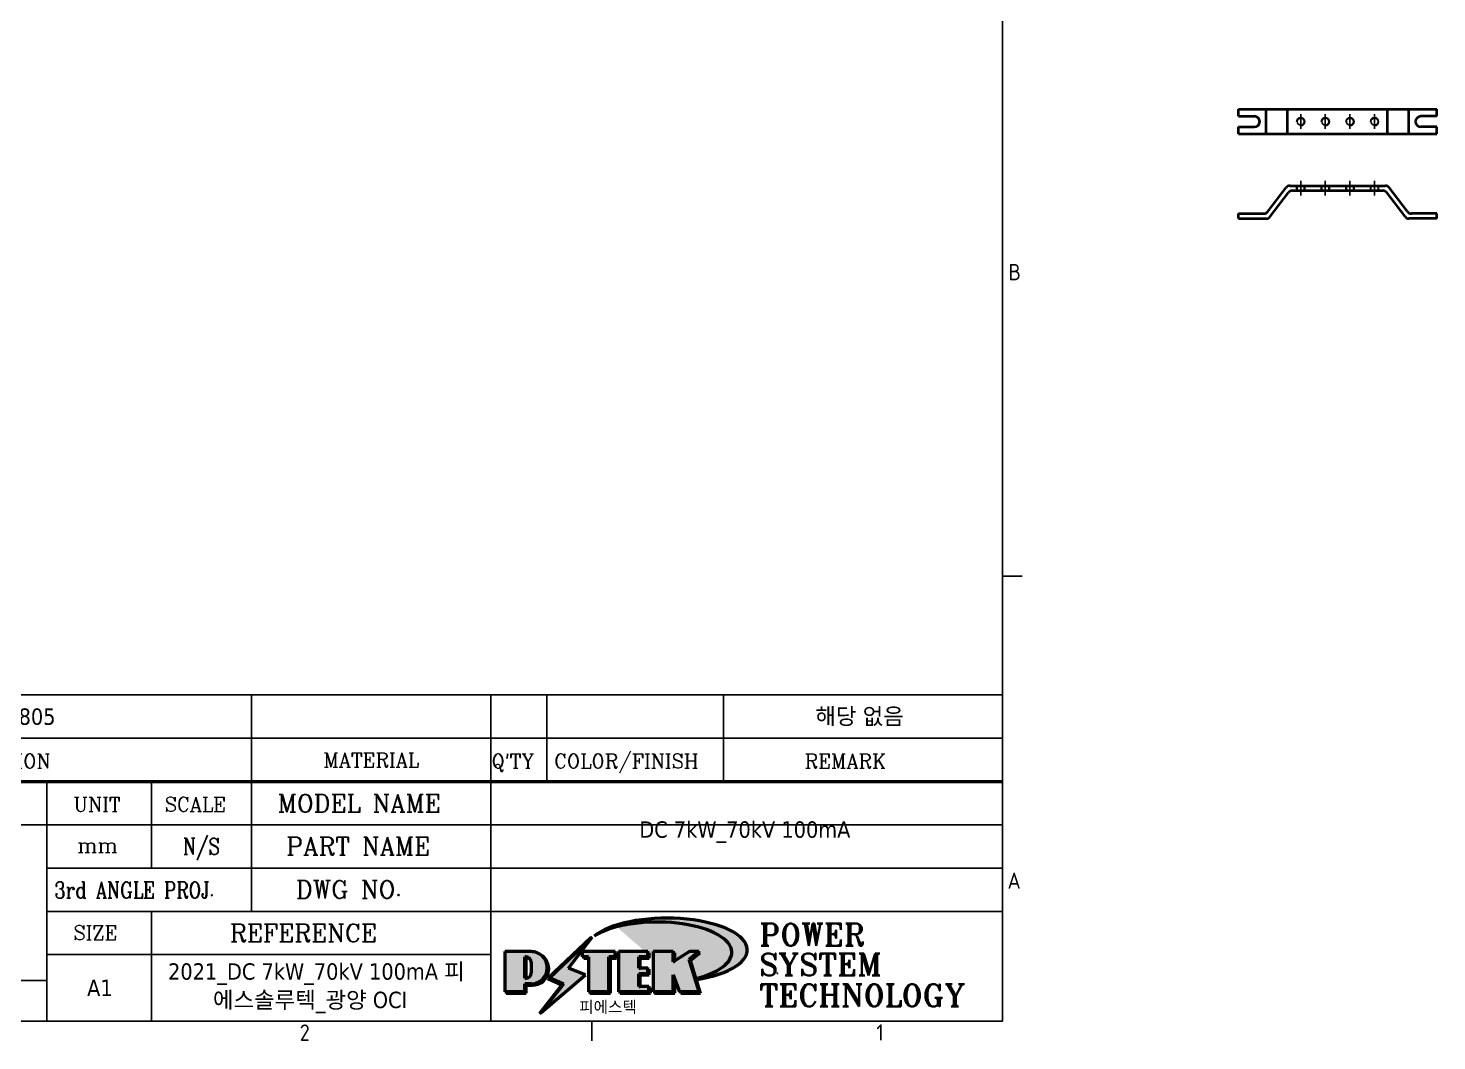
# Model space of a CAD drawing. Header units: millimetres. Extents: x 9486 to 14955, y -8999 to 1872.
# Drawn here: x 12997 to 13856, y -8911 to -8294 of the extents above; entities that cross this region are included whole.
import ezdxf
from ezdxf.enums import TextEntityAlignment as Align

# ---------------------------------------------------------------- set-up
doc = ezdxf.new("R2010")
doc.units = ezdxf.units.MM
for name, color, linetype, lineweight in [('가시적인 것(ISO)', 3, 'Continuous', 40), ('경계(ISO)', 7, 'Continuous', 25), ('제목(ISO)', 5, 'Continuous', 50), ('해치(ISO)', 7, 'Continuous', 18)]:
    doc.layers.add(name, color=color, linetype=linetype, lineweight=lineweight)
doc.styles.add('HAN_370', font='', dxfattribs={"width": 2})
doc.styles.add('RC_284', font='ROMANC.shx')
doc.styles.add('RC_292', font='ROMANC.shx')
doc.styles.add('ROMANT_294', font='romant.shx')
doc.styles.add('문자 텍스트_PSTEK_POSCO', font='isocp.shx')
doc.styles.add('텍스트 스타일198', font='tahoma.ttf')
doc.styles.add('텍스트 스타일333', font='ROMANC.shx', dxfattribs={"width": 0.800000011920929})
doc.styles.get('HAN_370').set_extended_font_data('GulimChe')

# ---------------------------------------------------------------- blocks, each defined once
blk = doc.blocks.new('경계 Default Border')
at = {"layer": '경계(ISO)'}
for p, q in [((820.9999847412109, 74.25000190734863), (823.3999633789062, 74.25000190734863)), ((770.9166717529297, 20), (770.9166717529297, 17.59999990463257))]:
    blk.add_line(p, q, dxfattribs=at)
at = {"layer": '경계(ISO)', "flags": 128}
blk.add_lwpolyline([(20, 20), (20, 574.0000152587891), (820.9999847412109, 574.0000152587891), (820.9999847412109, 20), (20, 20)], dxfattribs=at)
at = {"layer": '경계(ISO)', "color": 2, "char_height": 2.000000029802322, "attachment_point": 7, "style": '문자 텍스트_PSTEK_POSCO'}
for s, insert in [('B', (821.718846771929, 110.3559296629392)), ('A', (821.6096005397008, 36.12023240455892)), ('2', (735.293492964537, 17.580929648038)), ('1', (805.6157107556489, 17.59999997019768))]:
    blk.add_mtext(s, dxfattribs=dict(at, insert=insert))
blk = doc.blocks.new('제목 블록 PSTEK')
for color, points in [(252, [(317.2195697678507, 17.0593801673321), (322.0326348870767, 21.62682475217465), (322.2781991042243, 21.94392121864296), (317.0471853425802, 16.97985676345368), (318.7512090904202, 16.1899260703855), (316.0018030350395, 12.71868385740789), (316.3356552234328, 13.00206718743325), (318.9235935156908, 16.2694494742633)]), (5, [(321.6183518841322, 17.4193704504104), (319.5281351041078, 18.24969419629727), (322.4505835294948, 22.02344462252142), (317.2195697678507, 17.0593801673321), (318.9235935156908, 16.2694494742633), (316.1741874603099, 12.79820726128571)]), (1, [(324.4839107253602, 19.60711530335299), (325.2419748254881, 19.60711530335299), (325.2419748254881, 20.25857663940324), (321.2266040451076, 20.25857663940324), (321.2266040451076, 19.60711530335299), (321.9846681452406, 19.60711530335299), (321.9846681452406, 15.3430047401139), (324.4839107253602, 15.3430047401139)]), (252, [(321.9846681452406, 19.60711530335299), (321.4042753185749, 19.60711530335299), (321.4042753185749, 19.45905590879572), (321.9846681452406, 19.45905590879572)]), (252, [(324.6615819988275, 19.45905590879572), (325.4196460989604, 19.45905590879572), (325.4196460989604, 20.11051724484596), (325.2419748254881, 20.11051724484596), (325.2419748254881, 19.60711530335299), (324.4839107253602, 19.60711530335299), (324.4839107253602, 15.3430047401139), (322.1623394187076, 15.3430047401139), (322.1623394187076, 15.19494534555726), (324.6615819988275, 15.19494534555726)]), (1, [(329.2277337269622, 20.25857663940324), (325.65654113025, 20.25857663940324), (325.65654113025, 15.3430047401139), (329.3580259941756, 15.3430047401139), (329.3580259941756, 15.9944660761648), (328.1137701654877, 15.9944660761648), (328.1137701654877, 17.56360607323003), (329.2277337269622, 17.56360607323003), (329.2277337269622, 18.25543873810179), (328.1137701654877, 18.25543873810179), (328.1137701654877, 19.60711530335299), (329.2277337269622, 19.60711530335299)]), (252, [(328.2914414389548, 19.45905590879572), (329.4054050004294, 19.45905590879572), (329.4054050004294, 20.11051724484596), (329.2277337269622, 20.11051724484596), (329.2277337269622, 19.60711530335299), (328.1137701654877, 19.60711530335299), (328.1137701654877, 18.25543873810179), (328.2914414389548, 18.25543873810179)]), (1, [(332.3312149849806, 20.25857663940324), (329.8592894925411, 20.25857663940324), (329.8592894925411, 15.3430047401139), (332.3312149849806, 15.3430047401139), (332.3312149849806, 17.4318630164523), (333.0701931098801, 15.3430047401139), (335.4855464857051, 15.3430047401139), (334.2514536401189, 19.30614745124769), (335.4379594596742, 20.25857663940324), (334.3071782107978, 20.25857663940324), (332.3312149849806, 18.99741471888304)]), (252, [(332.5088862584528, 20.1105172448466), (332.3312149849806, 20.1105172448466), (332.3312149849806, 18.99741471888368), (332.5088862584528, 19.11081371413894)]), (252, [(335.6156307331414, 20.11051724484596), (335.2535118015555, 20.11051724484596), (334.2514536401189, 19.30614745124769), (335.4855464857051, 15.3430047401139), (333.1954852176545, 15.3430047401139), (333.2478643833523, 15.19494534555726), (335.6632177591723, 15.19494534555726), (334.4291249135862, 19.15808805669106)]), (252, [(328.2914414389548, 17.41554667867274), (329.4054050004294, 17.41554667867274), (329.4054050004294, 18.10737934354514), (329.2277337269622, 18.10737934354514), (329.2277337269622, 17.56360607323003), (328.1137701654877, 17.56360607323003), (328.1137701654877, 15.9944660761648), (328.2914414389548, 15.9944660761648)]), (252, [(332.5088862584528, 16.92964231796647), (332.3312149849806, 17.43186301645164), (332.3312149849806, 15.3430047401139), (330.0369607660135, 15.3430047401139), (330.0369607660135, 15.19494534555726), (332.5088862584528, 15.19494534555726)]), (252, [(329.5356972676428, 15.8464066816075), (329.3580259941756, 15.8464066816075), (329.3580259941756, 15.3430047401139), (325.8342124037171, 15.3430047401139), (325.8342124037171, 15.19494534555726), (329.5356972676428, 15.19494534555726)])]:
    blk.add_hatch(color=color).paths.add_polyline_path(points)
h = blk.add_hatch(color=1)
edge = h.paths.add_edge_path(flags=0)
edge.add_line((314.2242174273352, 19.60711530335299), (314.2242174273352, 17.00126995915134))
edge.add_line((314.2242174273352, 17.00126995915134), (314.3485873187598, 17.00126995915134))
edge.add_arc((314.3485873187598, 17.6527312952023), 0.6514613360509371, 270, 360)
edge.add_line((315.0000486548106, 17.6527312952023), (315.0000486548106, 18.95565396730211))
edge.add_arc((314.3485873187598, 18.95565396730212), 0.6514613360508712, 0, 90)
edge.add_line((314.3485873187598, 19.60711530335299), (314.2242174273352, 19.60711530335299))
edge = h.paths.add_edge_path()
edge.add_arc((314.9847713324306, 18.28938669179658), 1.969189947606664, 269.9999999999959, 450)
edge.add_line((314.9847713324306, 20.25857663940318), (311.7664314776902, 20.25857663940324))
edge.add_line((311.7664314776902, 20.25857663940324), (311.7664314776902, 15.3430047401139))
edge.add_line((311.7664314776902, 15.3430047401139), (314.2242174273352, 15.3430047401139))
edge.add_line((314.2242174273352, 15.3430047401139), (314.2242174273352, 16.32019674418991))
edge.add_line((314.2242174273352, 16.32019674418991), (314.9847713324307, 16.32019674418991))
h = blk.add_hatch(color=252)
edge = h.paths.add_edge_path()
edge.add_arc((314.9847713324309, 18.28938669179657), 1.969189947606666, 270, 406.8278729790604)
edge.add_arc((315.1624426058984, 18.1413272972396), 1.969189947606962, -90, 53.560984836317004, ccw=False)
edge.add_line((315.1624426058984, 16.17213734963263), (314.4018887008024, 16.17213734963263))
edge.add_line((314.4018887008024, 16.17213734963263), (314.4018887008024, 15.19494534555726))
edge.add_line((314.4018887008024, 15.19494534555726), (311.9441027511573, 15.19494534555726))
edge.add_line((311.9441027511573, 15.19494534555726), (311.9441027511573, 15.3430047401139))
edge.add_line((311.9441027511573, 15.3430047401139), (314.2242174273352, 15.3430047401139))
edge.add_line((314.2242174273352, 15.3430047401139), (314.2242174273352, 16.32019674418991))
edge.add_line((314.2242174273352, 16.32019674418991), (314.9847713324309, 16.32019674418991))
h = blk.add_hatch(color=252)
edge = h.paths.add_edge_path()
edge.add_line((314.4018887008024, 19.45905590879572), (314.5262585922315, 19.45905590879572))
edge.add_arc((314.5262585922314, 18.80759457274939), 0.6514613360463194, 60.4189348879147, 90.00000000000318, ccw=False)
edge.add_arc((314.3485873187602, 18.95565396730057), 0.6514613360524251, 39.96992292766206, 90.00000000009999)
edge.add_line((314.3485873187591, 19.60711530335307), (314.2242174273352, 19.60711530335298))
edge.add_line((314.2242174273352, 19.60711530335299), (314.2242174273352, 17.00126995915134))
edge.add_line((314.2242174273352, 17.00126995915134), (314.3485873187591, 17.00126995915134))
edge.add_arc((314.3485873187568, 17.652731295233), 0.6514613360816299, 270.0000000002, 274.6930825552478)
edge.add_line((314.4018887008024, 17.0034541317032), (314.4018887008024, 19.45905590879572))
at = {"layer": '해치(ISO)'}
h = blk.add_hatch(color=140, dxfattribs=at)
edge = h.paths.add_edge_path()
edge.add_ellipse((330.3660919371412, 20.15576403068321), major_axis=(9.100907360794343, 0), ratio=0.4069904968023172, start_angle=301.3098473703837, end_angle=507.7436900681698)
edge.add_ellipse((331.5340919371412, 20.4634168429492), major_axis=(-9.82350664112931, 0), ratio=0.3942600559756514, start_angle=111.51207141178469, end_angle=334.47025347086895, ccw=False)
edge.add_line((335.1363447531188, 16.8601935978785), (335.0955236905705, 16.99119398620872))
at = {"color": 180}
for p, q in [((182.4757929790549, 51.56524660363496), (372.4757929537551, 51.56524660363496)), ((280.8758854511282, 51.56524660363496), (280.8758854511282, 41.00524660363494)), ((310.0881549537552, 51.56524660363496), (310.0881549537553, 41.00524660363494)), ((316.9044520275131, 51.56524660363496), (316.9044520275127, 41.00524660363494)), ((338.4566026226726, 51.56524660363496), (338.4566026226727, 41.00524660363494)), ((372.4757929537551, 51.56524660363496), (372.4757929537551, 11.79100474011389)), ((182.475792979055, 46.2852466036349), (372.4757929537551, 46.28524660363492)), ((255.9175931367356, 11.79100474011392), (255.9175931367356, 41.00524660363494)), ((268.6918866058747, 41.00524660363494), (268.6918866058747, 30.44524660363498)), ((280.8758854511282, 41.00524660363494), (280.8758854511282, 25.16524660363502)), ((310.088154953755, 41.00524660363494), (310.088154953755, 11.79100474011392)), ((206.451475290024, 35.72524660363497), (372.4757929537551, 35.72524660363497)), ((255.917593136736, 30.44524660363498), (372.4757929537552, 30.44524660363501)), ((255.9175931367359, 25.16524660363502), (372.4757929537552, 25.165246603635)), ((268.6918866058744, 25.16524660363502), (268.6918866058744, 11.79100474011392)), ((255.9175931367359, 19.88524660363481), (310.0881549537553, 19.88524660363481)), ((206.451475290024, 16.74100474011396), (255.9175931367359, 16.74100474011396)), ((182.475792979055, 11.79100474011392), (372.4757929537551, 11.79100474011389))]:
    blk.add_line(p, q, dxfattribs=at)
at = {"color": 7, "lineweight": 50}
blk.add_line((206.451475290024, 41.00524660363494), (372.4757929537551, 41.00524660363496), dxfattribs=at)
at = {"color": 7}
for p, q in [((322.2781991042243, 21.94392121864296), (317.0471853425802, 16.97985676345368)), ((322.4505835294948, 22.02344462252142), (317.2195697678507, 17.0593801673321)), ((317.2195697678507, 17.0593801673321), (322.0326348870767, 21.62682475217465)), ((319.5281351041078, 18.24969419629727), (322.4505835294948, 22.02344462252142)), ((322.0326348870767, 21.62682475217465), (322.2781991042243, 21.94392121864296)), ((311.7664314776902, 20.25900474011391), (311.7664314776902, 15.34300474011391)), ((314.9847713324309, 20.25857663940324), (311.7664314776902, 20.25857663940324)), ((314.9847713324309, 20.25857663940324), (311.7664314776902, 20.25857663940324)), ((311.7664314776902, 20.25857663940324), (311.7664314776902, 15.3430047401139)), ((314.2242174273352, 17.00126995915134), (314.2242174273352, 19.60711530335299)), ((314.2242174273352, 19.60711530335299), (314.3485873187591, 19.60711530335299)), ((314.3485873187591, 19.60711530335299), (314.2242174273352, 19.60711530335299)), ((314.2242174273352, 19.60711530335299), (314.2242174273352, 17.00126995915134)), ((314.2242174273352, 17.00126995915134), (314.2242174273352, 19.60711530335299)), ((314.2242174273352, 19.60711530335299), (314.3485873187591, 19.60711530335299)), ((314.4018887008024, 19.45905590879572), (314.5262585922314, 19.45905590879572)), ((314.4018887008024, 17.0034541317032), (314.4018887008024, 19.45905590879572)), ((315.0000486548106, 18.95565396730275), (315.0000486548106, 17.65273129520161)), ((315.0000486548106, 18.95565396730275), (315.0000486548106, 17.65273129520161)), ((325.2419748254881, 20.25857663940324), (321.2266040451076, 20.25857663940324)), ((321.2266040451076, 20.25857663940324), (321.2266040451076, 19.60711530335299)), ((325.2419748254881, 20.25857663940324), (321.2266040451076, 20.25857663940324)), ((321.2266040451076, 20.25857663940324), (321.2266040451076, 19.60711530335299)), ((321.2266040451076, 19.60711530335299), (321.9846681452406, 19.60711530335299)), ((321.2266040451076, 19.60711530335299), (321.9846681452406, 19.60711530335299)), ((321.4042753185749, 19.60711530335299), (321.4042753185749, 19.45905590879572)), ((321.9846681452406, 19.60711530335299), (321.4042753185749, 19.60711530335299)), ((321.4042753185749, 19.45905590879572), (321.9846681452406, 19.45905590879572)), ((321.9846681452406, 19.60711530335299), (321.9846681452406, 15.3430047401139)), ((321.9846681452406, 19.45905590879572), (321.9846681452406, 19.60711530335299)), ((321.9846681452406, 19.60711530335299), (321.9846681452406, 15.3430047401139)), ((324.4839107253602, 19.60711530335299), (325.2419748254881, 19.60711530335299)), ((324.4839107253602, 15.3430047401139), (324.4839107253602, 19.60711530335299)), ((325.2419748254881, 19.60711530335299), (324.4839107253602, 19.60711530335299)), ((324.4839107253602, 19.60711530335299), (324.4839107253602, 15.3430047401139)), ((324.4839107253602, 19.60711530335299), (325.2419748254881, 19.60711530335299)), ((324.4839107253602, 15.3430047401139), (324.4839107253602, 19.60711530335299)), ((324.6615819988275, 19.45905590879572), (325.4196460989604, 19.45905590879572)), ((324.6615819988275, 15.19494534555726), (324.6615819988275, 19.45905590879572)), ((325.2419748254881, 19.60711530335299), (325.2419748254881, 20.25857663940324)), ((325.2419748254881, 19.60711530335299), (325.2419748254881, 20.25857663940324)), ((325.4196460989604, 20.11051724484596), (325.2419748254881, 20.11051724484596)), ((325.2419748254881, 20.11051724484596), (325.2419748254881, 19.60711530335299)), ((325.4196460989604, 19.45905590879572), (325.4196460989604, 20.11051724484596)), ((329.2277337269622, 20.25857663940324), (325.65654113025, 20.25857663940324)), ((325.65654113025, 20.25857663940324), (325.65654113025, 15.3430047401139)), ((325.65654113025, 20.25857663940324), (325.65654113025, 15.3430047401139)), ((329.2277337269622, 20.25857663940324), (325.65654113025, 20.25857663940324)), ((328.1137701654877, 18.25543873810179), (328.1137701654877, 19.60711530335299)), ((328.1137701654877, 19.60711530335299), (329.2277337269622, 19.60711530335299)), ((329.2277337269622, 19.60711530335299), (328.1137701654877, 19.60711530335299)), ((328.1137701654877, 19.60711530335299), (328.1137701654877, 18.25543873810179)), ((328.1137701654877, 18.25543873810179), (328.1137701654877, 19.60711530335299)), ((328.1137701654877, 19.60711530335299), (329.2277337269622, 19.60711530335299)), ((328.2914414389548, 18.25543873810179), (328.2914414389548, 19.45905590879572)), ((328.2914414389548, 19.45905590879572), (329.4054050004294, 19.45905590879572)), ((329.2277337269622, 19.60711530335299), (329.2277337269622, 20.25857663940324)), ((329.2277337269622, 19.60711530335299), (329.2277337269622, 20.25857663940324)), ((329.4054050004294, 20.11051724484596), (329.2277337269622, 20.11051724484596)), ((329.2277337269622, 20.11051724484596), (329.2277337269622, 19.60711530335299)), ((329.4054050004294, 19.45905590879572), (329.4054050004294, 20.11051724484596)), ((332.3312149849806, 20.25857663940324), (329.8592894925411, 20.25857663940324)), ((329.8592894925411, 20.25857663940324), (329.8592894925411, 15.3430047401139)), ((329.8592894925411, 20.25857663940324), (329.8592894925411, 15.3430047401139)), ((332.3312149849806, 20.25857663940324), (329.8592894925411, 20.25857663940324)), ((334.3071782107978, 20.25857663940324), (332.3312149849806, 18.99741471888304)), ((332.3312149849806, 18.99741471888304), (332.3312149849806, 20.25857663940324)), ((334.3071782107978, 20.25857663940324), (332.3312149849806, 18.99741471888304)), ((332.3312149849806, 18.99741471888304), (332.3312149849806, 20.25857663940324)), ((332.5088862584528, 20.1105172448466), (332.3312149849806, 20.1105172448466)), ((332.3312149849806, 20.1105172448466), (332.3312149849806, 18.99741471888368)), ((332.3312149849806, 18.99741471888368), (332.5088862584528, 19.11081371413894)), ((332.5088862584528, 19.11081371413894), (332.5088862584528, 20.1105172448466)), ((334.2514536401189, 19.30614745124769), (335.4379594596742, 20.25857663940324)), ((334.2514536401189, 19.30614745124769), (335.4379594596742, 20.25857663940324)), ((335.2535118015555, 20.11051724484596), (334.2514536401189, 19.30614745124769)), ((335.4855464857051, 15.3430047401139), (334.2514536401189, 19.30614745124769)), ((334.2514536401189, 19.30614745124769), (335.4855464857051, 15.3430047401139)), ((335.4855464857051, 15.3430047401139), (334.2514536401189, 19.30614745124769)), ((335.4379594596742, 20.25857663940324), (334.3071782107978, 20.25857663940324)), ((335.4379594596742, 20.25857663940324), (334.3071782107978, 20.25857663940324)), ((334.4291249135862, 19.15808805669104), (335.6156307331414, 20.11051724484596)), ((335.6632177591723, 15.19494534555726), (334.4291249135862, 19.15808805669104)), ((335.6156307331414, 20.11051724484596), (335.2535118015555, 20.11051724484596)), ((316.1741874603099, 12.79820726128571), (321.6183518841322, 17.4193704504104)), ((321.6183518841322, 17.4193704504104), (319.5281351041078, 18.24969419629727)), ((329.2277337269622, 18.25543873810179), (328.1137701654877, 18.25543873810179)), ((328.1137701654877, 18.25543873810179), (328.2914414389548, 18.25543873810179)), ((329.2277337269622, 18.25543873810179), (328.1137701654877, 18.25543873810179)), ((328.1137701654877, 17.56360607323003), (329.2277337269622, 17.56360607323003)), ((328.1137701654877, 15.9944660761648), (328.1137701654877, 17.56360607323003)), ((329.2277337269622, 17.56360607323003), (328.1137701654877, 17.56360607323003)), ((328.1137701654877, 17.56360607323003), (328.1137701654877, 15.9944660761648)), ((328.1137701654877, 17.56360607323003), (329.2277337269622, 17.56360607323003)), ((328.1137701654877, 15.9944660761648), (328.1137701654877, 17.56360607323003)), ((328.2914414389548, 15.9944660761648), (328.2914414389548, 17.41554667867274)), ((328.2914414389548, 17.41554667867274), (329.4054050004294, 17.41554667867274)), ((329.2277337269622, 17.56360607323003), (329.2277337269622, 18.25543873810179)), ((329.2277337269622, 17.56360607323003), (329.2277337269622, 18.25543873810179)), ((329.4054050004294, 18.10737934354514), (329.2277337269622, 18.10737934354514)), ((329.2277337269622, 18.10737934354514), (329.2277337269622, 17.56360607323003)), ((329.4054050004294, 17.41554667867274), (329.4054050004294, 18.10737934354514)), ((332.3312149849806, 17.4318630164523), (333.0701931098801, 15.3430047401139)), ((332.3312149849806, 15.3430047401139), (332.3312149849806, 17.4318630164523)), ((332.5088862584528, 16.92964231796647), (332.3312149849806, 17.43186301645164)), ((332.3312149849806, 17.43186301645164), (332.3312149849806, 15.3430047401139)), ((332.3312149849806, 17.4318630164523), (333.0701931098801, 15.3430047401139)), ((332.3312149849806, 15.3430047401139), (332.3312149849806, 17.4318630164523)), ((345.0447381189468, 17.50375595811051), (344.9867755289346, 17.689895936919)), ((314.3485873187591, 17.00126995915134), (314.2242174273352, 17.00126995915134)), ((314.2242174273352, 17.00126995915134), (314.3485873187591, 17.00126995915134)), ((314.3485873187591, 17.00126995915134), (314.2242174273352, 17.00126995915134)), ((314.2242174273352, 16.32019674418991), (314.9847713324309, 16.32019674418991)), ((314.2242174273352, 15.3430047401139), (314.2242174273352, 16.32019674418991)), ((314.9847713324309, 16.32019674418991), (314.2242174273352, 16.32019674418991)), ((314.2242174273352, 16.32019674418991), (314.2242174273352, 15.3430047401139)), ((314.2242174273352, 16.32019674418991), (314.9847713324309, 16.32019674418991)), ((314.2242174273352, 15.3430047401139), (314.2242174273352, 16.32019674418991)), ((314.4018887008024, 16.17213734963263), (315.162442605898, 16.17213734963263)), ((314.4018887008024, 15.19494534555726), (314.4018887008024, 16.17213734963263)), ((318.7512090904202, 16.1899260703855), (316.0018030350395, 12.71868385740789)), ((318.9235935156908, 16.2694494742633), (316.1741874603099, 12.79820726128571)), ((316.3356552234328, 13.00206718743325), (318.9235935156908, 16.2694494742633)), ((317.0471853425802, 16.97985676345368), (318.7512090904202, 16.1899260703855)), ((318.9235935156908, 16.2694494742633), (317.2195697678507, 17.0593801673321)), ((317.2195697678507, 17.0593801673321), (318.9235935156908, 16.2694494742633)), ((329.3580259941756, 15.9944660761648), (328.1137701654877, 15.9944660761648)), ((328.1137701654877, 15.9944660761648), (328.2914414389548, 15.9944660761648)), ((329.3580259941756, 15.9944660761648), (328.1137701654877, 15.9944660761648)), ((329.3580259941756, 15.3430047401139), (329.3580259941756, 15.9944660761648)), ((329.3580259941756, 15.3430047401139), (329.3580259941756, 15.9944660761648)), ((329.5356972676428, 15.8464066816075), (329.3580259941756, 15.8464066816075)), ((329.3580259941756, 15.8464066816075), (329.3580259941756, 15.3430047401139)), ((329.5356972676428, 15.19494534555726), (329.5356972676428, 15.8464066816075)), ((332.5088862584528, 15.19494534555726), (332.5088862584528, 16.92964231796647)), ((311.7664314776902, 15.3430047401139), (314.2242174273352, 15.3430047401139)), ((311.7664314776902, 15.3430047401139), (314.2242174273352, 15.3430047401139)), ((314.2242174273352, 15.3430047401139), (311.9441027511573, 15.3430047401139)), ((311.9441027511573, 15.3430047401139), (311.9441027511573, 15.19494534555726)), ((311.9441027511573, 15.19494534555726), (314.4018887008024, 15.19494534555726)), ((321.9846681452406, 15.3430047401139), (324.4839107253602, 15.3430047401139)), ((321.9846681452406, 15.3430047401139), (324.4839107253602, 15.3430047401139)), ((324.4839107253602, 15.3430047401139), (322.1623394187076, 15.3430047401139)), ((322.1623394187076, 15.3430047401139), (322.1623394187076, 15.19494534555726)), ((322.1623394187076, 15.19494534555726), (324.6615819988275, 15.19494534555726)), ((325.65654113025, 15.3430047401139), (329.3580259941756, 15.3430047401139)), ((325.65654113025, 15.3430047401139), (329.3580259941756, 15.3430047401139)), ((329.3580259941756, 15.3430047401139), (325.8342124037171, 15.3430047401139)), ((325.8342124037171, 15.3430047401139), (325.8342124037171, 15.19494534555726)), ((325.8342124037171, 15.19494534555726), (329.5356972676428, 15.19494534555726)), ((329.8592894925411, 15.3430047401139), (332.3312149849806, 15.3430047401139)), ((329.8592894925411, 15.3430047401139), (332.3312149849806, 15.3430047401139)), ((332.3312149849806, 15.3430047401139), (330.0369607660135, 15.3430047401139)), ((330.0369607660135, 15.3430047401139), (330.0369607660135, 15.19494534555726)), ((330.0369607660135, 15.19494534555726), (332.5088862584528, 15.19494534555726)), ((333.0701931098801, 15.3430047401139), (335.4855464857051, 15.3430047401139)), ((333.0701931098801, 15.3430047401139), (335.4855464857051, 15.3430047401139)), ((335.4855464857051, 15.3430047401139), (333.1954852176545, 15.3430047401139)), ((333.1954852176545, 15.3430047401139), (333.2478643833523, 15.19494534555726)), ((333.2478643833523, 15.19494534555726), (335.6632177591723, 15.19494534555726)), ((316.0018030350395, 12.71868385740789), (316.3356552234328, 13.00206718743325))]:
    blk.add_line(p, q, dxfattribs=at)
at = {"color": 5}
for p, q in [((322.4505835294948, 22.02344462252142), (317.2195697678507, 17.0593801673321)), ((319.5281351041078, 18.24969419629727), (322.4505835294948, 22.02344462252142)), ((316.1741874603099, 12.79820726128571), (321.6183518841322, 17.4193704504104)), ((321.6183518841322, 17.4193704504104), (319.5281351041078, 18.24969419629727)), ((318.9235935156908, 16.2694494742633), (316.1741874603099, 12.79820726128571)), ((317.2195697678507, 17.0593801673321), (318.9235935156908, 16.2694494742633))]:
    blk.add_line(p, q, dxfattribs=at)
at = {"color": 1}
for p, q in [((314.9847713324309, 20.25857663940324), (311.7664314776902, 20.25857663940324)), ((311.7664314776902, 20.25857663940324), (311.7664314776902, 15.3430047401139)), ((314.2242174273352, 17.00126995915134), (314.2242174273352, 19.60711530335299)), ((314.2242174273352, 19.60711530335299), (314.3485873187591, 19.60711530335299)), ((315.0000486548106, 18.95565396730275), (315.0000486548106, 17.65273129520161)), ((325.2419748254881, 20.25857663940324), (321.2266040451076, 20.25857663940324)), ((321.2266040451076, 20.25857663940324), (321.2266040451076, 19.60711530335299)), ((321.2266040451076, 19.60711530335299), (321.9846681452406, 19.60711530335299)), ((321.9846681452406, 19.60711530335299), (321.9846681452406, 15.3430047401139)), ((324.4839107253602, 19.60711530335299), (325.2419748254881, 19.60711530335299)), ((324.4839107253602, 15.3430047401139), (324.4839107253602, 19.60711530335299)), ((325.2419748254881, 19.60711530335299), (325.2419748254881, 20.25857663940324)), ((329.2277337269622, 20.25857663940324), (325.65654113025, 20.25857663940324)), ((325.65654113025, 20.25857663940324), (325.65654113025, 15.3430047401139)), ((328.1137701654877, 18.25543873810179), (328.1137701654877, 19.60711530335299)), ((328.1137701654877, 19.60711530335299), (329.2277337269622, 19.60711530335299)), ((329.2277337269622, 19.60711530335299), (329.2277337269622, 20.25857663940324)), ((332.3312149849806, 20.25857663940324), (329.8592894925411, 20.25857663940324)), ((329.8592894925411, 20.25857663940324), (329.8592894925411, 15.3430047401139)), ((334.3071782107978, 20.25857663940324), (332.3312149849806, 18.99741471888304)), ((332.3312149849806, 18.99741471888304), (332.3312149849806, 20.25857663940324)), ((334.2514536401189, 19.30614745124769), (335.4379594596742, 20.25857663940324)), ((335.4855464857051, 15.3430047401139), (334.2514536401189, 19.30614745124769)), ((335.4379594596742, 20.25857663940324), (334.3071782107978, 20.25857663940324)), ((329.2277337269622, 18.25543873810179), (328.1137701654877, 18.25543873810179)), ((328.1137701654877, 17.56360607323003), (329.2277337269622, 17.56360607323003)), ((328.1137701654877, 15.9944660761648), (328.1137701654877, 17.56360607323003)), ((329.2277337269622, 17.56360607323003), (329.2277337269622, 18.25543873810179)), ((332.3312149849806, 17.4318630164523), (333.0701931098801, 15.3430047401139)), ((332.3312149849806, 15.3430047401139), (332.3312149849806, 17.4318630164523)), ((314.3485873187591, 17.00126995915134), (314.2242174273352, 17.00126995915134)), ((314.2242174273352, 16.32019674418991), (314.9847713324309, 16.32019674418991)), ((314.2242174273352, 15.3430047401139), (314.2242174273352, 16.32019674418991)), ((329.3580259941756, 15.9944660761648), (328.1137701654877, 15.9944660761648)), ((329.3580259941756, 15.3430047401139), (329.3580259941756, 15.9944660761648)), ((311.7664314776902, 15.3430047401139), (314.2242174273352, 15.3430047401139)), ((321.9846681452406, 15.3430047401139), (324.4839107253602, 15.3430047401139)), ((325.65654113025, 15.3430047401139), (329.3580259941756, 15.3430047401139)), ((329.8592894925411, 15.3430047401139), (332.3312149849806, 15.3430047401139)), ((333.0701931098801, 15.3430047401139), (335.4855464857051, 15.3430047401139))]:
    blk.add_line(p, q, dxfattribs=at)
at = {"color": 7}
for centre, radius, start, end in [((314.3485873187598, 18.95565396730211), 0.6514613360508712, 0, 90), ((314.3485873187602, 18.95565396730057), 0.6514613360524251, 39.96992292766117, 90), ((314.3485873187598, 18.95565396730212), 0.6514613360508712, 0, 90), ((314.5262585922314, 18.80759457274939), 0.6514613360463193, 60.41893488791137, 90), ((314.9847713324309, 18.28938669179658), 1.969189947606665, 270, 90), ((314.9847713324309, 18.28938669179658), 1.969189947606665, 270, 90), ((314.9847713324307, 18.2893866917965), 1.969189947606594, 270, 46.82787297909833), ((315.1624426058984, 18.1413272972396), 1.969189947606961, 270, 53.56098483636067), ((314.3485873187597, 17.65273129520228), 0.6514613360509381, 270, 0), ((314.3485873187598, 17.6527312952023), 0.6514613360509381, 270, 0), ((314.3485873187568, 17.652731295233), 0.6514613360816299, 270, 274.6930825552478)]:
    blk.add_arc(centre, radius, start, end, dxfattribs=at)
at = {"color": 1}
for centre, radius, start, end in [((314.3485873187598, 18.95565396730211), 0.6514613360508712, 0, 90), ((314.9847713324309, 18.28938669179657), 1.969189947606665, 270, 90), ((314.3485873187598, 17.6527312952023), 0.6514613360509381, 270, 0)]:
    blk.add_arc(centre, radius, start, end, dxfattribs=at)
at = {"layer": '제목(ISO)'}
for p, q in [((322.2781991042243, 21.94392121864296), (317.0471853425802, 16.97985676345368)), ((322.4505835294948, 22.02344462252142), (317.2195697678507, 17.0593801673321)), ((317.2195697678507, 17.0593801673321), (322.0326348870767, 21.62682475217465)), ((319.5281351041078, 18.24969419629727), (322.4505835294948, 22.02344462252142)), ((322.0326348870767, 21.62682475217465), (322.2781991042243, 21.94392121864296)), ((314.9847713324306, 20.25857663940324), (311.7664314776902, 20.25857663940324)), ((311.7664314776902, 20.25857663940324), (311.7664314776902, 15.3430047401139)), ((314.2242174273352, 17.00126995915134), (314.2242174273352, 19.60711530335299)), ((314.2242174273352, 19.60711530335299), (314.3485873187598, 19.60711530335299)), ((314.3485873187591, 19.60711530335299), (314.2242174273352, 19.60711530335299)), ((314.2242174273352, 19.60711530335299), (314.2242174273352, 17.00126995915134)), ((314.4018887008024, 19.45905590879572), (314.5262585922314, 19.45905590879572)), ((314.4018887008024, 17.0034541317032), (314.4018887008024, 19.45905590879572)), ((315.0000486548106, 18.95565396730211), (315.0000486548106, 17.6527312952023)), ((325.2419748254881, 20.25857663940324), (321.2266040451076, 20.25857663940324)), ((321.2266040451076, 20.25857663940324), (321.2266040451076, 19.60711530335299)), ((321.2266040451076, 19.60711530335299), (321.9846681452406, 19.60711530335299)), ((321.9846681452406, 19.60711530335299), (321.4042753185749, 19.60711530335299)), ((321.4042753185749, 19.60711530335299), (321.4042753185749, 19.45905590879572)), ((321.4042753185749, 19.45905590879572), (321.9846681452406, 19.45905590879572)), ((321.9846681452406, 19.60711530335299), (321.9846681452406, 15.3430047401139)), ((321.9846681452406, 19.45905590879572), (321.9846681452406, 19.60711530335299)), ((324.4839107253602, 19.60711530335299), (325.2419748254881, 19.60711530335299)), ((324.4839107253602, 15.3430047401139), (324.4839107253602, 19.60711530335299)), ((325.2419748254881, 19.60711530335299), (324.4839107253602, 19.60711530335299)), ((324.4839107253602, 19.60711530335299), (324.4839107253602, 15.3430047401139)), ((324.6615819988275, 19.45905590879572), (325.4196460989604, 19.45905590879572)), ((324.6615819988275, 15.19494534555726), (324.6615819988275, 19.45905590879572)), ((325.2419748254881, 19.60711530335299), (325.2419748254881, 20.25857663940324)), ((325.4196460989604, 20.11051724484596), (325.2419748254881, 20.11051724484596)), ((325.2419748254881, 20.11051724484596), (325.2419748254881, 19.60711530335299)), ((325.4196460989604, 19.45905590879572), (325.4196460989604, 20.11051724484596)), ((329.2277337269622, 20.25857663940324), (325.65654113025, 20.25857663940324)), ((325.65654113025, 20.25857663940324), (325.65654113025, 15.3430047401139)), ((328.1137701654877, 18.25543873810179), (328.1137701654877, 19.60711530335299)), ((328.1137701654877, 19.60711530335299), (329.2277337269622, 19.60711530335299)), ((329.2277337269622, 19.60711530335299), (328.1137701654877, 19.60711530335299)), ((328.1137701654877, 19.60711530335299), (328.1137701654877, 18.25543873810179)), ((328.2914414389548, 19.45905590879572), (329.4054050004294, 19.45905590879572)), ((328.2914414389548, 18.25543873810179), (328.2914414389548, 19.45905590879572)), ((329.2277337269622, 19.60711530335299), (329.2277337269622, 20.25857663940324)), ((329.4054050004294, 20.11051724484596), (329.2277337269622, 20.11051724484596)), ((329.2277337269622, 20.11051724484596), (329.2277337269622, 19.60711530335299)), ((329.4054050004294, 19.45905590879572), (329.4054050004294, 20.11051724484596)), ((332.3312149849806, 20.25857663940324), (329.8592894925411, 20.25857663940324)), ((329.8592894925411, 20.25857663940324), (329.8592894925411, 15.3430047401139)), ((334.3071782107978, 20.25857663940324), (332.3312149849806, 18.99741471888304)), ((332.3312149849806, 18.99741471888304), (332.3312149849806, 20.25857663940324)), ((332.5088862584528, 20.1105172448466), (332.3312149849806, 20.1105172448466)), ((332.3312149849806, 20.1105172448466), (332.3312149849806, 18.99741471888368)), ((332.3312149849806, 18.99741471888368), (332.5088862584528, 19.11081371413894)), ((332.5088862584528, 19.11081371413894), (332.5088862584528, 20.1105172448466)), ((334.2514536401189, 19.30614745124769), (335.4379594596742, 20.25857663940324)), ((335.2535118015555, 20.11051724484596), (334.2514536401189, 19.30614745124769)), ((335.4855464857051, 15.3430047401139), (334.2514536401189, 19.30614745124769)), ((334.2514536401189, 19.30614745124769), (335.4855464857051, 15.3430047401139)), ((335.4379594596742, 20.25857663940324), (334.3071782107978, 20.25857663940324)), ((334.4291249135862, 19.15808805669106), (335.6156307331414, 20.11051724484596)), ((335.6632177591723, 15.19494534555726), (334.4291249135862, 19.15808805669106)), ((335.6156307331414, 20.11051724484596), (335.2535118015555, 20.11051724484596)), ((316.1741874603099, 12.79820726128571), (321.6183518841322, 17.4193704504104)), ((321.6183518841322, 17.4193704504104), (319.5281351041078, 18.24969419629727)), ((329.2277337269622, 18.25543873810179), (328.1137701654877, 18.25543873810179)), ((328.1137701654877, 18.25543873810179), (328.2914414389548, 18.25543873810179)), ((328.1137701654877, 15.9944660761648), (328.1137701654877, 17.56360607323003)), ((328.1137701654877, 17.56360607323003), (329.2277337269622, 17.56360607323003)), ((329.2277337269622, 17.56360607323003), (328.1137701654877, 17.56360607323003)), ((328.1137701654877, 17.56360607323003), (328.1137701654877, 15.9944660761648)), ((328.2914414389548, 17.41554667867274), (329.4054050004294, 17.41554667867274)), ((328.2914414389548, 15.9944660761648), (328.2914414389548, 17.41554667867274)), ((329.2277337269622, 17.56360607323003), (329.2277337269622, 18.25543873810179)), ((329.4054050004294, 18.10737934354514), (329.2277337269622, 18.10737934354514)), ((329.2277337269622, 18.10737934354514), (329.2277337269622, 17.56360607323003)), ((329.4054050004294, 17.41554667867274), (329.4054050004294, 18.10737934354514)), ((332.3312149849806, 15.3430047401139), (332.3312149849806, 17.4318630164523)), ((332.3312149849806, 17.4318630164523), (333.0701931098801, 15.3430047401139)), ((332.5088862584528, 16.92964231796647), (332.3312149849806, 17.43186301645164)), ((332.3312149849806, 17.43186301645164), (332.3312149849806, 15.3430047401139)), ((314.3485873187598, 17.00126995915134), (314.2242174273352, 17.00126995915134)), ((314.2242174273352, 17.00126995915134), (314.3485873187591, 17.00126995915134)), ((314.2242174273352, 15.3430047401139), (314.2242174273352, 16.32019674418991)), ((314.2242174273352, 16.32019674418991), (314.9847713324307, 16.32019674418991)), ((314.9847713324309, 16.32019674418991), (314.2242174273352, 16.32019674418991)), ((314.2242174273352, 16.32019674418991), (314.2242174273352, 15.3430047401139)), ((314.4018887008024, 15.19494534555726), (314.4018887008024, 16.17213734963263)), ((314.4018887008024, 16.17213734963263), (315.1624426058984, 16.17213734963263)), ((318.7512090904202, 16.1899260703855), (316.0018030350395, 12.71868385740789)), ((318.9235935156908, 16.2694494742633), (316.1741874603099, 12.79820726128571)), ((316.3356552234328, 13.00206718743325), (318.9235935156908, 16.2694494742633)), ((317.0471853425802, 16.97985676345368), (318.7512090904202, 16.1899260703855)), ((317.2195697678507, 17.0593801673321), (318.9235935156908, 16.2694494742633)), ((318.9235935156908, 16.2694494742633), (317.2195697678507, 17.0593801673321)), ((329.3580259941756, 15.9944660761648), (328.1137701654877, 15.9944660761648)), ((328.1137701654877, 15.9944660761648), (328.2914414389548, 15.9944660761648)), ((329.3580259941756, 15.3430047401139), (329.3580259941756, 15.9944660761648)), ((329.5356972676428, 15.8464066816075), (329.3580259941756, 15.8464066816075)), ((329.3580259941756, 15.8464066816075), (329.3580259941756, 15.3430047401139)), ((329.5356972676428, 15.19494534555726), (329.5356972676428, 15.8464066816075)), ((332.5088862584528, 15.19494534555726), (332.5088862584528, 16.92964231796647)), ((311.7664314776902, 15.3430047401139), (314.2242174273352, 15.3430047401139)), ((314.2242174273352, 15.3430047401139), (311.9441027511573, 15.3430047401139)), ((311.9441027511573, 15.3430047401139), (311.9441027511573, 15.19494534555726)), ((311.9441027511573, 15.19494534555726), (314.4018887008024, 15.19494534555726)), ((321.9846681452406, 15.3430047401139), (324.4839107253602, 15.3430047401139)), ((324.4839107253602, 15.3430047401139), (322.1623394187076, 15.3430047401139)), ((322.1623394187076, 15.3430047401139), (322.1623394187076, 15.19494534555726)), ((322.1623394187076, 15.19494534555726), (324.6615819988275, 15.19494534555726)), ((325.65654113025, 15.3430047401139), (329.3580259941756, 15.3430047401139)), ((329.3580259941756, 15.3430047401139), (325.8342124037171, 15.3430047401139)), ((325.8342124037171, 15.3430047401139), (325.8342124037171, 15.19494534555726)), ((325.8342124037171, 15.19494534555726), (329.5356972676428, 15.19494534555726)), ((329.8592894925411, 15.3430047401139), (332.3312149849806, 15.3430047401139)), ((332.3312149849806, 15.3430047401139), (330.0369607660135, 15.3430047401139)), ((330.0369607660135, 15.3430047401139), (330.0369607660135, 15.19494534555726)), ((330.0369607660135, 15.19494534555726), (332.5088862584528, 15.19494534555726)), ((333.0701931098801, 15.3430047401139), (335.4855464857051, 15.3430047401139)), ((335.4855464857051, 15.3430047401139), (333.1954852176545, 15.3430047401139)), ((333.1954852176545, 15.3430047401139), (333.2478643833523, 15.19494534555726)), ((333.2478643833523, 15.19494534555726), (335.6632177591723, 15.19494534555726)), ((316.0018030350395, 12.71868385740789), (316.3356552234328, 13.00206718743325))]:
    blk.add_line(p, q, dxfattribs=at)
at = {"layer": '제목(ISO)', "color": 4}
blk.add_line((335.1363447531188, 16.8601935978785), (335.0955236905705, 16.99119398620872), dxfattribs=at)
at = {"layer": '제목(ISO)'}
for centre, radius, start, end in [((314.3485873187598, 18.95565396730212), 0.6514613360508712, 0, 90), ((314.3485873187602, 18.95565396730057), 0.6514613360524251, 39.96992292766117, 90), ((314.5262585922314, 18.80759457274939), 0.6514613360463193, 60.41893488791137, 90), ((314.9847713324306, 18.28938669179658), 1.969189947606664, 46.82787297909431, 90), ((314.9847713324307, 18.2893866917965), 1.969189947606594, 270, 46.82787297909833), ((314.9847713324309, 18.28938669179657), 1.969189947606666, 270, 46.8278729790603), ((315.1624426058984, 18.1413272972396), 1.969189947606962, 270, 53.56098483631701), ((314.3485873187598, 17.6527312952023), 0.6514613360509371, 270, 0), ((314.3485873187568, 17.652731295233), 0.6514613360816299, 270, 274.6930825552478)]:
    blk.add_arc(centre, radius, start, end, dxfattribs=at)
at = {"layer": '제목(ISO)', "color": 4}
for centre, major_axis, ratio, start_param, end_param in [((331.5340919371412, 20.4634168429492), (9.82350664112931, 0), 0.3942600559756514, 5.087845455444478, 8.97919982663645), ((330.3660919371412, 20.15576403068321), (9.100907360794343, 0), 0.4069904968023172, 5.258848905294775, 8.861799147915196)]:
    blk.add_ellipse(centre, major_axis=major_axis, ratio=ratio, start_param=start_param, end_param=end_param, dxfattribs=at)
at = {"color": 2}
for s, height, style, p in [('COLOR/FINISH', 1.742399930953979, 'RC_284', (317.7725341324144, 42.62317362549192)), ('DESCRIPTION', 1.742399930953979, 'RC_284', (240.4025565652523, 42.62317362549192)), ("Q'TY", 1.742399930953979, 'RC_284', (310.1440786515383, 42.62317362549192)), ('REMARK', 1.742399930953979, 'RC_284', (348.346649953877, 42.62317362549192)), ('UNIT', 1.742399930953979, 'RC_284', (259.1652673287452, 37.34317362549218)), ('SCALE', 1.742399930953979, 'RC_284', (270.2934779252897, 37.34317362549218)), ('MODEL NAME', 2.178000062704086, 'RC_292', (284.096330289083, 37.25462520371384)), ('mm', 1.742399930953979, 'RC_284', (259.6505418159997, 32.3543089683787)), ('PART NAME', 2.178000062704086, 'RC_292', (285.1416959765849, 32.03045329421792)), (' DWG NO.', 2.178000062704086, 'RC_292', (284.8124284083233, 26.75045329421772)), ('SIZE', 1.742399930953979, 'RC_284', (259.1652673287452, 21.69497768947366)), ('REFERENCE', 2.178000062704086, 'RC_292', (278.2741065029841, 21.43214925458022))]:
    blk.add_text(s, height=height, dxfattribs=dict(at, style=style)).set_placement(p)
at = {"color": 2, "style": 'RC_284'}
blk.add_text('MATERIAL', height=1.742399930953979, dxfattribs=at).set_placement((295.4820202024417, 43.64524660363492), align=Align.MIDDLE_CENTER)
at = {"color": 7, "style": '텍스트 스타일333', "width": 0.7999999523162842}
blk.add_text('N/S', height=2.000000029802322, dxfattribs=at).set_placement((274.7838860285014, 33.08524660363496), align=Align.MIDDLE_CENTER)
at = {"color": 2, "style": '텍스트 스타일333', "width": 0.7999999523162842}
blk.add_text('3rd ANGLE PROJ.', height=2.000000029802322, dxfattribs=at).set_placement((256.8430306642954, 26.76148381654429))
at = {"color": 7, "style": 'ROMANT_294'}
for s, p in [('POWER', (342.82727231297, 20.97115304607566)), ('SYSTEM', (342.82727231297, 17.3284636719184)), ('TECHNOLOGY', (342.82727231297, 13.57194088644453))]:
    blk.add_text(s, height=2.700000107288361, dxfattribs=at).set_placement(p)
at = {"color": 7, "insert": (320.8519732224835, 14.21236326823155), "char_height": 1.400000005960464, "attachment_point": 1, "line_spacing_factor": 0.3319999873638153, "style": 'HAN_370'}
blk.add_mtext('\\fHY견고딕|b0|i0;\\H1.4000;피에스텍', dxfattribs=at)
at = {"layer": '제목(ISO)', "color": 7, "style": '텍스트 스타일198'}
for tag, p in [('부품_번호_001', (187.5526290287733, 47.83652346224505)), ('설명_001', (238.9940138194644, 47.92245856190991)), ('질량\\P3;_001', (348.7068979518129, 48.1643332276222)), ('1._MODEL_NAME_001', (326.768484090607, 37.5217274507029)), ('제목_001', (311.8713328282996, 33.85591831046473)), ('제목_002', (336.7669226036845, 30.43203898736328)), ('부품_번호_001', (326.2118692820052, 26.96172745070293)), ('설계자_001', (209.9396159706344, 25.23446884033784)), ('프로젝트_001', (271.1986168821469, 16.57297813088497)), ('작성_날짜_001', (207.6508315174557, 13.26600472521278)), ('시트_크기_001', (260.8406700039552, 14.83476769856185)), ('프로젝트_002', (282.0837623487063, 13.14909880778352))]:
    blk.add_attdef(tag, p, '', height=2.000000029802322, dxfattribs=at)
for tag, p in [('재질', (295.4820202024417, 48.92524660363499)), ("3._Q'TY", (313.4963034906341, 48.92524660363497)), ('4._COLOR', (327.6805273250926, 48.92524660363493)), ('점검자', (231.1845342133799, 26.23312567187446)), ('엔지니어링_승인자', (247.673240162284, 26.23312567187446)), ('점검_날짜', (231.1845342133799, 14.26600474011394)), ('엔지니어링_승인_날짜', (247.6732401622839, 14.26600474011394))]:
    blk.add_attdef(tag, text='', height=2.000000029802322, dxfattribs=at).set_placement(p, align=Align.MIDDLE_CENTER)

msp = doc.modelspace()

# ---------------------------------------------------------------- linework, layer by layer
at = {"color": 1}
for p, q in [((13772.90403685709, -8355.021930793662), (13772.90403685708, -8346.02193079366)), ((13787.90403685709, -8355.021930793662), (13787.90403685708, -8346.02193079366)), ((13802.90403685709, -8355.021930793662), (13802.90403685708, -8346.02193079366)), ((13817.90403685709, -8355.021930793662), (13817.90403685708, -8346.02193079366)), ((13770.40403685708, -8392.635208512678), (13770.40403685708, -8389.635208512675)), ((13772.90403685708, -8395.635208512678), (13772.90403685708, -8386.635208512676)), ((13775.40403685708, -8392.635208512678), (13775.40403685708, -8389.635208512675)), ((13785.40403685708, -8392.635208512678), (13785.40403685708, -8389.635208512675)), ((13787.90403685708, -8395.635208512678), (13787.90403685708, -8386.635208512676)), ((13790.40403685708, -8392.635208512678), (13790.40403685708, -8389.635208512675)), ((13800.40403685708, -8392.635208512678), (13800.40403685708, -8389.635208512675)), ((13802.90403685708, -8395.635208512678), (13802.90403685708, -8386.635208512676)), ((13805.40403685708, -8392.635208512678), (13805.40403685708, -8389.635208512675)), ((13815.40403685708, -8392.635208512678), (13815.40403685708, -8389.635208512675)), ((13817.90403685708, -8395.635208512678), (13817.90403685708, -8386.635208512676)), ((13820.40403685708, -8392.635208512678), (13820.40403685708, -8389.635208512675))]:
    msp.add_line(p, q, dxfattribs=at)
for p, q in [((13770.75403685708, -8392.635208512678), (13770.75403685708, -8389.635208512675)), ((13775.05403685708, -8392.635208512678), (13775.05403685708, -8389.635208512675)), ((13785.75403685708, -8392.635208512678), (13785.75403685708, -8389.635208512675)), ((13790.05403685708, -8392.635208512678), (13790.05403685708, -8389.635208512675)), ((13800.75403685708, -8392.635208512678), (13800.75403685708, -8389.635208512675)), ((13805.05403685708, -8392.635208512678), (13805.05403685708, -8389.635208512675)), ((13815.75403685708, -8392.635208512678), (13815.75403685708, -8389.635208512675)), ((13820.05403685708, -8392.635208512678), (13820.05403685708, -8389.635208512675))]:
    msp.add_line(p, q)
for centre in [(13772.90403685708, -8350.521930793662), (13787.90403685708, -8350.521930793662), (13802.90403685708, -8350.521930793662), (13817.90403685708, -8350.521930793662)]:
    msp.add_circle(centre, 2.15)
for centre in [(13772.90403685708, -8350.521930793662), (13787.90403685708, -8350.521930793662), (13802.90403685708, -8350.521930793662), (13817.90403685708, -8350.521930793662)]:
    msp.add_arc(centre, 2.5, 270.0000000000391, 179.9999999999739, dxfattribs=at)
at = {"layer": '가시적인 것(ISO)'}
for p, q in [((13734.90403685708, -8347.271930793662), (13734.90403685708, -8343.02193079366)), ((13734.90403685708, -8343.02193079366), (13855.90403685708, -8343.02193079366)), ((13734.90403685708, -8347.27193079366), (13744.65403685708, -8347.27193079366)), ((13751.90403685708, -8358.021930793664), (13751.90403685708, -8343.021930793664)), ((13764.90403685708, -8358.021930793664), (13764.90403685708, -8343.021930793664)), ((13825.90403685708, -8358.021930793664), (13825.90403685708, -8343.021930793664)), ((13838.90403685708, -8358.021930793664), (13838.90403685708, -8343.021930793664)), ((13855.90403685708, -8347.27193079366), (13846.15403685708, -8347.27193079366)), ((13855.90403685708, -8347.271930793662), (13855.90403685708, -8343.02193079366)), ((13734.90403685708, -8358.02193079366), (13734.90403685708, -8353.771930793662)), ((13734.90403685708, -8353.77193079366), (13744.65403685708, -8353.77193079366)), ((13855.90403685708, -8353.77193079366), (13846.15403685708, -8353.77193079366)), ((13855.90403685708, -8358.02193079366), (13855.90403685708, -8353.771930793662)), ((13734.90403685708, -8358.02193079366), (13855.90403685708, -8358.02193079366)), ((13752.80459249266, -8405.45755883539), (13764.00348122151, -8390.812858189964)), ((13766.38655472044, -8389.635208512676), (13824.42151899372, -8389.635208512676)), ((13838.00348122151, -8405.45755883539), (13826.80459249265, -8390.812858189964)), ((13754.28711035601, -8408.457558835391), (13765.48599908487, -8393.812858189965)), ((13767.8690725838, -8392.635208512678), (13822.93900113037, -8392.635208512678)), ((13836.52096335815, -8408.457558835391), (13825.3220746293, -8393.812858189965)), ((13734.90403685708, -8406.635208512678), (13750.42151899372, -8406.635208512678)), ((13734.90403685708, -8409.635208512678), (13734.90403685708, -8406.635208512678)), ((13855.90403685708, -8406.635208512678), (13840.38655472044, -8406.635208512678)), ((13855.90403685708, -8409.635208512678), (13855.90403685708, -8406.635208512678)), ((13734.90403685708, -8409.635208512678), (13751.90403685708, -8409.635208512678)), ((13855.90403685708, -8409.635208512678), (13838.90403685709, -8409.635208512678))]:
    msp.add_line(p, q, dxfattribs=at)
for centre, radius, start, end in [((13744.65403685708, -8350.52193079366), 3.25, 270, 90), ((13846.15403685708, -8350.52193079366), 3.25, 90, 270), ((13766.38655472044, -8392.635208512676), 3, 90, 142.5946433685862), ((13824.42151899372, -8392.635208512676), 3, 37.40535663145043, 90), ((13767.8690725838, -8395.635208512678), 3, 90, 142.5946433685857), ((13822.93900113037, -8395.635208512678), 3, 37.40535663145076, 90), ((13750.42151899372, -8403.635208512678), 3, 270, 322.5946433685862), ((13751.90403685708, -8406.635208512678), 3, 270, 322.5946433685852), ((13838.90403685709, -8406.635208512678), 3, 217.4053566314559, 270), ((13840.38655472044, -8403.635208512678), 3, 217.4053566314553, 270)]:
    msp.add_arc(centre, radius, start, end, dxfattribs=at)

# ---------------------------------------------------------------- block references
at = {"xscale": 5, "yscale": 5, "zscale": 5}
msp.add_blockref('경계 Default Border', (9486.074631639105, -8999.120421686708), dxfattribs=at)
ref = msp.add_blockref('제목 블록 PSTEK', (11728.69566687033, -8958.075445387276), dxfattribs=dict(xscale=5, yscale=5, zscale=5))
ref.add_attrib('프로젝트_001', '2021_DC 7kW_70kV 100mA 피', (13082.25293601966, -8873.918264111695), dxfattribs={"layer": '제목(ISO)', "color": 7, "height": 10.00000014901161, "style": '텍스트 스타일198'})
ref.add_attrib('시트_크기_001', 'A1', (13032.89901689011, -8883.901606894467), dxfattribs={"layer": '제목(ISO)', "color": 7, "height": 10.00000014901161, "style": '텍스트 스타일198'})
ref.add_attrib('질량\\P3;_001', '해당 없음', (13476.95802018648, -8718.19621623764), dxfattribs={"layer": '제목(ISO)', "color": 7, "height": 10.00000014901161, "style": '텍스트 스타일198'})
ref.add_attrib('설명_001', '1234*1058*805', (12919.28695819925, -8718.463152577728), dxfattribs={"layer": '제목(ISO)', "color": 7, "height": 10.00000014901161, "style": '텍스트 스타일198'})
ref.add_attrib('제목_001', 'DC 7kW_70kV 100mA', (13369.61355735093, -8787.338951494132), dxfattribs={"layer": '제목(ISO)', "color": 7, "height": 10.00000014901161, "style": '텍스트 스타일198'})
ref.add_attrib('프로젝트_002', '에스솔루텍_광양 OCI', (13109.62279653791, -8891.237394418595), dxfattribs={"layer": '제목(ISO)', "color": 7, "height": 10.00000014901161, "style": '텍스트 스타일198'})

doc.saveas('drawing.dxf')
